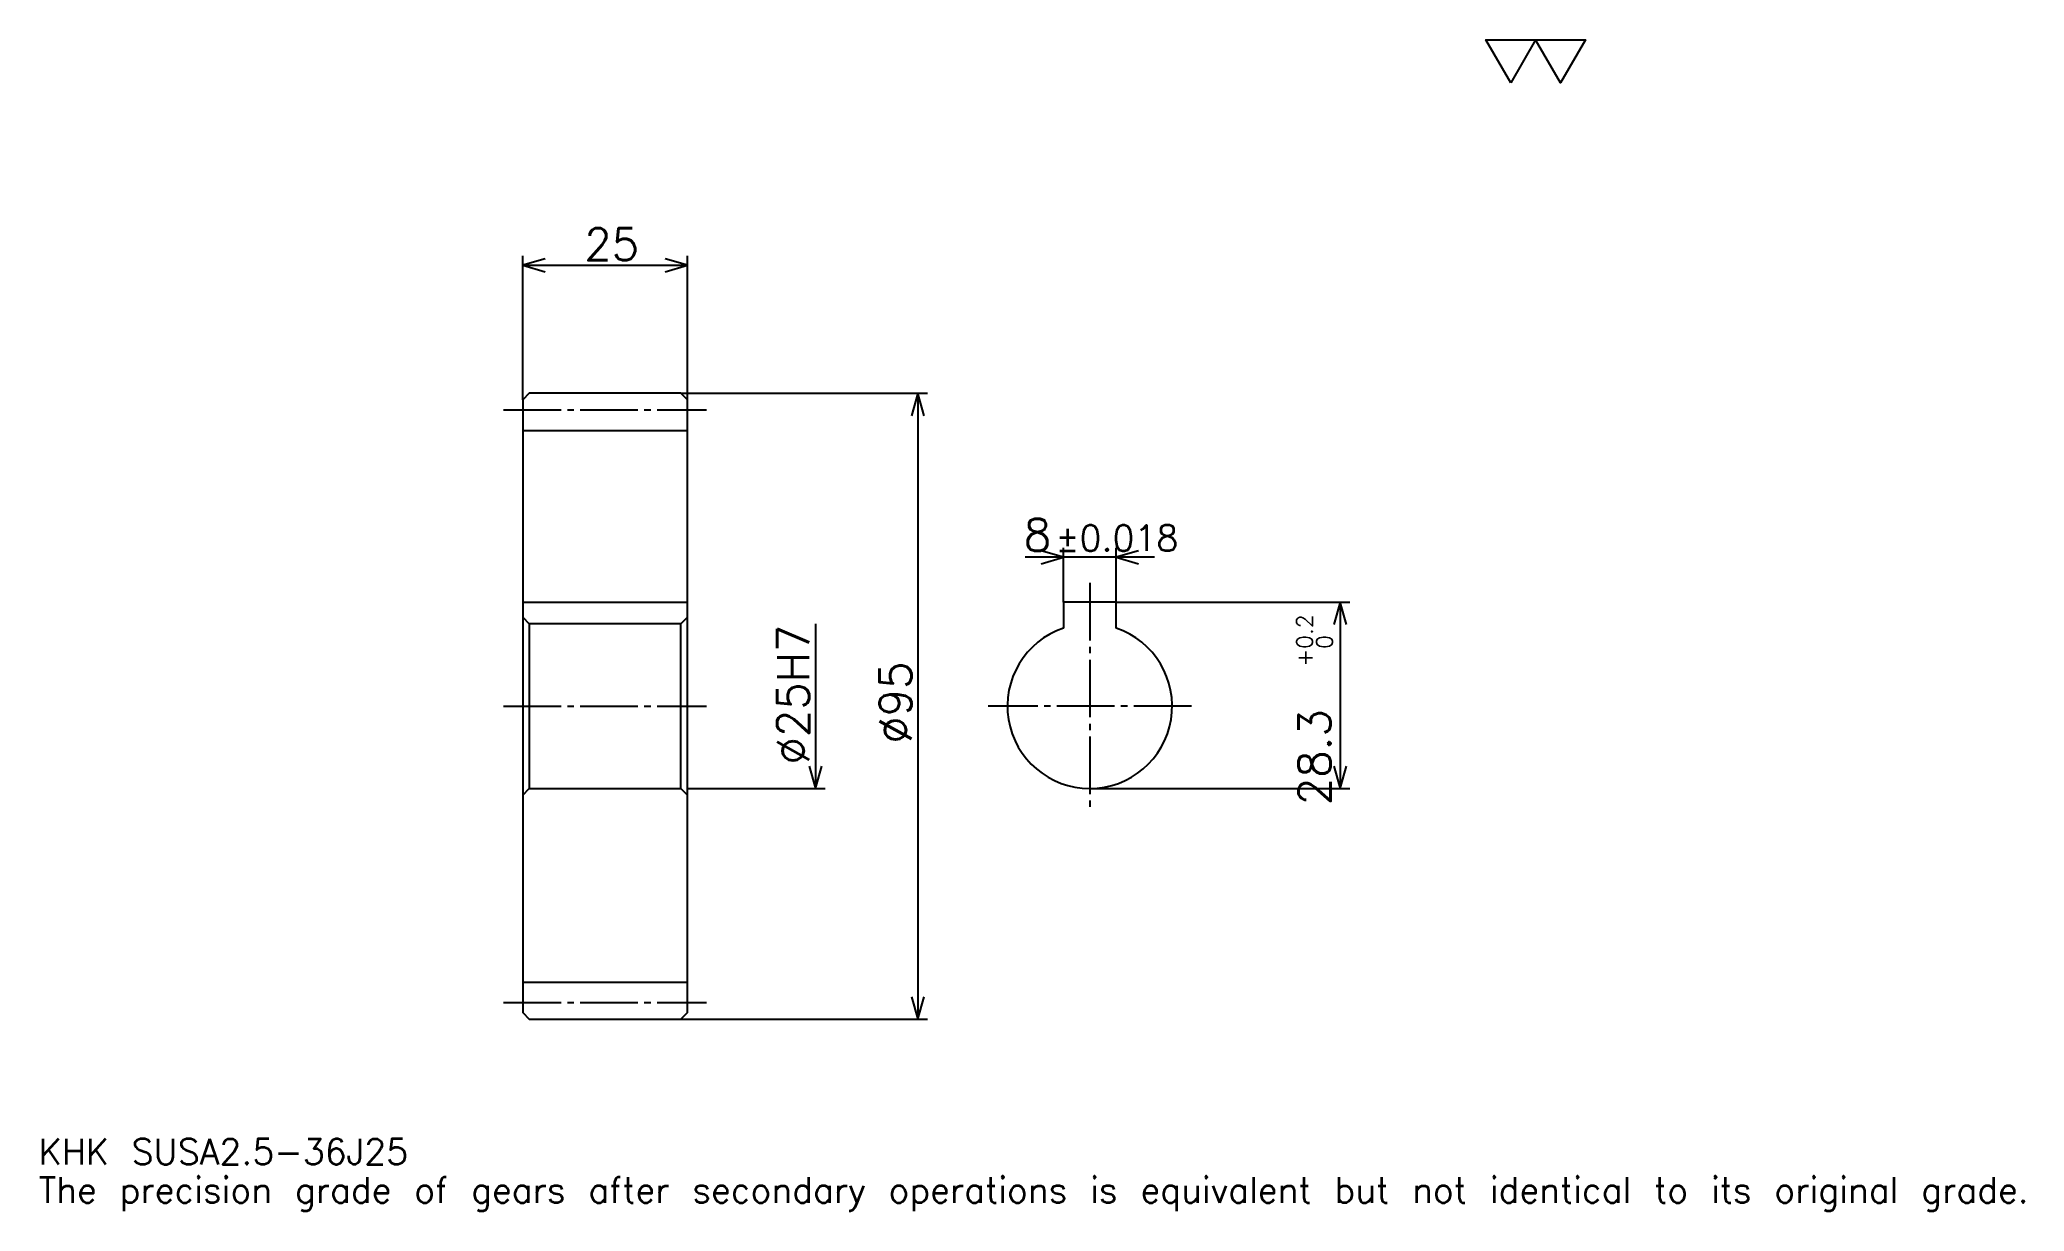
# Model space of a CAD drawing. Extents: x 10 to 311, y 4 to 181.
import ezdxf

# ---------------------------------------------------------------- set-up
doc = ezdxf.new("R2010")
doc.units = 0
doc.linetypes.add('DASHDOT', pattern=[11.657608, 8.743207, -0.971467, 0.971467, -0.971467])
doc.layers.get('0').update_dxf_attribs({"linetype": 'CONTINUOUS'})
doc.layers.add('DASHDOT', color=6, linetype='DASHDOT')
doc.styles.add('KANJI', font='TXT', dxfattribs={"bigfont": 'BIGFONT'})

msp = doc.modelspace()

# ---------------------------------------------------------------- linework, layer by layer
at = {"color": 5}
for p, q in [((83.197006, 127.747963), (83.197006, 148.634521)), ((108.197006, 127.747963), (108.197006, 148.634521)), ((83.197006, 147.177307), (108.197006, 147.177307)), ((83.197006, 126.747963), (83.197006, 127.747963)), ((107.197006, 127.747963), (108.197006, 127.747963)), ((108.197006, 127.747963), (144.627045, 127.747963)), ((108.197006, 126.747963), (108.197006, 127.747963)), ((143.16983, 127.747963), (143.16983, 32.747963)), ((179.099182, 102.848236), (159.441574, 102.848236)), ((165.270386, 96.047966), (165.270386, 104.305435)), ((173.270386, 96.047966), (173.270386, 104.305435)), ((173.270386, 96.047966), (208.728943, 96.047966)), ((207.271729, 96.047966), (207.271729, 67.747963)), ((127.626358, 92.747963), (127.626358, 67.747963)), ((108.197006, 67.747963), (129.083557, 67.747963)), ((169.270386, 67.747963), (208.728943, 67.747963)), ((107.197006, 32.747963), (108.197006, 32.747963)), ((108.197006, 32.747963), (144.627045, 32.747963))]:
    msp.add_line(p, q, dxfattribs=at)
at = {"color": 4}
for p, q in [((83.197006, 122.122963), (108.197006, 122.122963)), ((83.197006, 96.047966), (108.197006, 96.047966)), ((108.197006, 93.747963), (107.197006, 92.747963)), ((83.197006, 66.747963), (84.197006, 67.747963)), ((108.197006, 66.747963), (107.197006, 67.747963)), ((83.197006, 38.372963), (108.197006, 38.372963))]:
    msp.add_line(p, q, dxfattribs=at)
at = {"color": 7}
msp.add_lwpolyline([(233.152176, 174.864136), (229.363449, 181.431259), (244.518341, 181.431259), (240.729614, 174.864136), (236.940903, 181.431259), (233.152176, 174.864136)], dxfattribs=at)
at = {"color": 5}
for points in [[(86.597145, 148.148773), (83.197006, 147.177307), (86.597145, 146.205841)], [(104.796875, 146.205841), (108.197006, 147.177307), (104.796875, 148.148773)], [(144.141296, 124.347824), (143.16983, 127.747963), (142.198364, 124.347824)], [(161.870239, 101.87677), (165.270386, 102.848236), (161.870239, 103.819702)], [(176.670517, 103.819702), (173.270386, 102.848236), (176.670517, 101.87677)], [(208.243195, 92.647827), (207.271729, 96.047966), (206.300262, 92.647827)], [(126.654892, 71.148102), (127.626358, 67.747963), (128.597824, 71.148102)], [(206.300262, 71.148102), (207.271729, 67.747963), (208.243195, 71.148102)], [(142.198364, 36.148098), (143.16983, 32.747963), (144.141296, 36.148098)]]:
    msp.add_lwpolyline(points, dxfattribs=at)
at = {"color": 4}
for points in [[(83.197006, 66.747963), (83.197006, 33.747963), (84.197006, 32.747963), (107.197006, 32.747963), (108.197006, 33.747963), (108.197006, 126.747963), (107.197006, 127.747963), (84.197006, 127.747963), (83.197006, 126.747963), (83.197006, 66.747963)], [(83.197006, 93.747963), (84.197006, 92.747963), (84.197006, 67.747963), (107.197006, 67.747963), (107.197006, 92.747963), (84.197006, 92.747963)], [(173.270386, 92.090683), (173.270386, 96.047966), (165.270386, 96.047966), (165.270386, 92.090683)]]:
    msp.add_lwpolyline(points, dxfattribs=at)
msp.add_arc((169.270386, 80.247963), 12.5, 108.66292518, 71.33707482, dxfattribs=at)
at = {"layer": 'DASHDOT', "color": 7}
for p, q in [((80.2826, 125.247963), (111.111404, 125.247963)), ((169.270386, 98.962364), (169.270386, 64.833557)), ((80.2826, 80.247963), (111.111404, 80.247963)), ((184.684784, 80.247963), (153.855972, 80.247963)), ((80.2826, 35.247963), (111.111404, 35.247963))]:
    msp.add_line(p, q, dxfattribs=at)

# ---------------------------------------------------------------- texts
at = {"color": 7, "style": 'KANJI'}
for s, height, p in [('25', 4.857337, (92.539734, 147.954498)), ('8', 4.857337, (159.243866, 103.819702)), ('%%p0.018', 3.88587, (164.052032, 103.819702)), ('KHK SUSA2.5-36J25', 3.88587, (9.714674, 10.686141)), ('The precision grade of gears after secondary operations is equivalent but not identical to its original grade.', 3.88587, (9.714674, 4.857337))]:
    msp.add_text(s, height=height, dxfattribs=at).set_placement(p)
for s, height, p in [('0.2', 2.428668, (203.094421, 88.96254)), ('%%c25H7', 4.857337, (126.654892, 71.383324)), ('0', 2.428668, (206.105972, 88.96254)), ('+', 2.428668, (203.094421, 86.242432)), ('%%c95', 4.857337, (142.198364, 74.540588)), ('28.3', 4.857337, (205.814545, 65.217957))]:
    msp.add_text(s, height=height, rotation=90, dxfattribs=at).set_placement(p)

doc.saveas('drawing.dxf')
